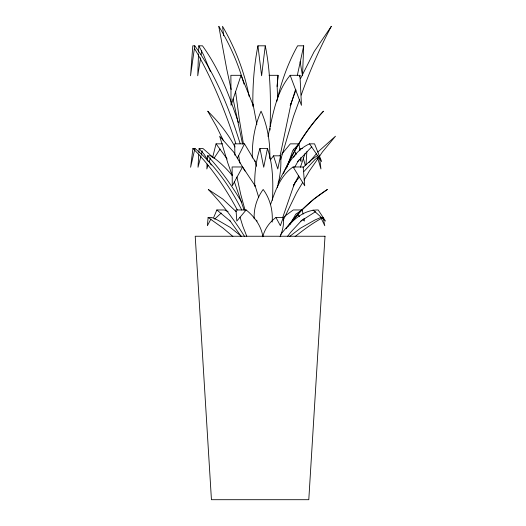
<?xml version="1.0" encoding="UTF-8"?>
<svg xmlns="http://www.w3.org/2000/svg" width="526" height="526" viewBox="0 0 526 526"><rect width="100%" height="100%" fill="white"/><g stroke="black" fill="none" stroke-linecap="round" stroke-linejoin="round"><path stroke-width="0.79" d="M269.812 158.826C270.285 142.566 267.675 126.109 261.067 111.177C254.577 125.872 251.908 142.046 252.329 158.056M272.159 222.09C273.02 210.578 270.147 198.769 263.171 189.465C256.977 197.907 253.657 208.395 254.176 218.875M270.068 130.047L270.108 128.403M270.147 126.766C270.798 99.73 270.739 72.417 265.262 45.815L257.944 45.815C253.959 65.737 252.598 86.1 252.861 106.39M276.781 101.446L277.156 99.894C281.581 81.116 288.176 62.673 297.611 45.815L303.699 45.815L302.522 75.757L300.122 61.752M272.468 200.275C273.224 182.916 273.139 165.098 267.484 148.464L259.956 148.464C255.952 160.634 254.439 173.514 254.729 186.296M198.499 53.797L197.737 75.757L200.636 57.781M198.565 52.199L198.821 45.815L202.484 45.815C214.766 62.988 224.037 82.312 231.19 102.136M207.06 164.092L206.836 168.951L208.04 165.355M306.862 151.633L306 164.927M207.237 160.995L207.573 155.821L211.104 155.821C218.954 161.226 225.97 167.952 232.032 175.276M269.088 75.31L278.044 75.31L277.064 86.422M198.762 154.013L198.013 167.248L201.09 155.597M198.867 152.428L199.13 148.464L202.898 148.464L209.512 154.23L211.978 156.998M278.044 75.31L277.176 86.744L277.643 98.881M240.941 235.95L230.125 227.337L217.527 220.006L211.761 217.475L208.132 217.475L207.375 225.713L211.044 218.862M265.262 45.815L261.606 75.757L257.944 45.815M192.937 148.464L190.609 167.248L194.949 148.464L192.937 148.464C210.972 166.334 225.319 187.736 237.338 210.012M194.765 45.815L190.537 75.757L192.805 45.815L194.765 45.815C216.008 75.047 229.494 109.237 240.119 143.545M268.05 136.582L268.293 134.958C273.06 114.398 276.183 92.07 290.161 75.31L299.965 75.31L301.47 105.351L290.161 75.31M201.129 54.592L201.747 50.601M267.484 148.464L263.723 167.248L259.956 148.464M280.575 155.821L277.781 168.951L273.507 155.821L280.575 155.821C281.62 166.578 279.865 177.308 277.294 187.736M291.036 103.602L280.049 155.952M212.603 157.59L216.055 143.848L222.557 143.848M297.328 75.396L303.699 45.815M201.491 154.013L202.293 150.837M280.693 159.687L293.534 116.331L299.623 99.592M241.04 75.31L231.045 105.351L230.881 75.31L241.04 75.31L253.289 105.516L256.866 124.432M290.556 105.516L295.375 90.025M299.478 76.855L299.965 75.31M209.236 161.732L210.4 158.037M275.966 217.475L283.238 217.475L280.365 225.713L275.966 217.475C269.536 222.189 264.696 228.974 262.763 236.759M294.172 184.31L282.764 217.363M287.005 167.288L292.745 150.574L298.886 143.848L299.951 150.383M301.24 95.088C309.512 71.431 319.657 48.471 331.334 26.3L314.16 51.607L300.451 78.749M280.121 236.759C282.6 230.658 284.277 224.076 283.238 217.475M290.188 105.68L296 89.9M270.607 204.39C275.354 190.603 280.437 175.566 293.1 166.966L303.186 166.966L304.738 185.81L293.1 166.966M300.385 167.261L305.06 153.546M213.635 217.6L216.857 209.959L224.378 209.959L228.074 211.583M283.258 220.144L296.579 192.7L302.858 182.174M283.488 173.593C293.107 150.699 306.329 129.199 323.51 111.177C307.579 128.166 295.178 148.148 285.618 169.313M278.011 183.239C285.5 168.235 293.337 151.159 309.525 143.848L314.548 143.848L321.636 161.521L309.525 143.848M234.918 155.216L234.655 143.848L244.518 143.848L237.397 158.083M242.565 166.966L232.282 185.81L232.111 166.966L242.565 166.966L255.169 185.915L258.726 197.349M293.508 185.915L298.715 175.71M294.619 167.288L298.729 160.114M289.892 224.602L295.763 214.181L302.075 209.959L303.173 214.062M304.094 180.07L309.347 171.009L318.513 157.833M293.33 185.678L296.263 180.766M220.098 149.101L213.898 158.464M319.381 156.538L322.32 152.099L335.463 136.221L317.789 152.099M293.508 157.346L296.23 153.546M286.131 228.771C296.973 212.977 311.293 199.762 327.409 189.465L313.91 199.091L301.378 210.551L288.222 226.239M270.476 159.851L273.507 155.821M280.726 234.491C289.964 222.82 302.062 209.644 318.191 209.959L325.489 221.051L313.023 209.959M246.148 209.959L236.838 221.051L235.996 209.959L246.148 209.959C254.623 216.824 261.146 225.766 262.915 236.693M287.564 236.378L290.957 231.979L301.917 220.17M299.333 177.104L294.948 182.693M309.058 162.521L316.356 153.789M281.653 154.263L290.332 143.848L298.886 143.848M299.761 149.594L300.767 148.464L302.332 148.464M303.91 171.548L314.706 159.851L319.381 155.821M297.69 161.62L311.734 146.813M221.249 213.03L214.7 219.079M303.094 167.419L311.359 159.851L317.086 155.821M289.484 236.562L300.53 228.153L314.91 220.006L320.801 217.475L323.168 217.475L324.772 225.713L320.801 217.475M295.132 236.562C303.785 229.711 312.687 223.024 322.458 217.843M284.007 216.751L293.278 209.959L302.075 209.959M300.852 221.111L315.521 211.676M208.132 217.475L223.103 228.153L232.893 236.463M216.857 209.959L230.237 221.111L241.178 236.378M194.949 148.464C214.95 165.059 230.197 186.881 241.743 210.012M302.785 219.572L304.363 221.051L303.982 218.29M297.131 214.062L299.669 216.587M207.573 155.821C220.861 169.813 231.881 185.856 241.842 202.346M229.375 220.17L230.237 221.111M199.13 148.464L204.035 154.23L207.336 159.22M236.22 211.735L222.82 199.091L208.296 189.465C222.071 203.72 234.09 219.598 244.537 236.437M216.055 143.848L227.133 158.983M208.664 161.16L211.327 165.052M299.767 159.457L301.109 161.521L300.773 157.59M194.502 48.517C212.077 78.328 225.062 110.716 235.832 143.545M296.381 154.144L293.337 149.101M244.518 143.848L255.169 161.62L256.51 166.295M256.55 220.17L257.102 221.111M198.821 45.815L203.588 55.013L210.38 71.543M223.478 140.79L216.521 126.516L207.731 111.177C218.494 121.723 228.008 133.597 235.017 146.964M245.024 171.009L233.675 152.099L219.671 136.221L227.857 163.113L232.255 175.513M254.525 184.31L255.169 185.915M246.74 236.167L242.742 225.996L240.02 217.159M231.749 103.629L238.456 122.505M234.274 181.509L244.057 209.907M254.63 160.114L255.169 161.62M317.507 157.3L320.939 168.951L319.657 158.037M303.213 157.971L305.382 165.703M245.155 210.499L240.698 194.225L236.93 177.025M252.664 102.958L253.289 105.516M243.998 84.088C238.344 63.751 229.79 44.309 218.79 26.3L226.745 69.169L231.138 89.532M249.192 96.534C244.406 71.812 235.214 48.03 222.511 26.3L223.701 35.788M233.071 98.895L242.558 144.071M239.987 163.178L238.574 155.315M243.36 143.486L239.225 118.764L235.582 91.577M325.009 236.246L308.788 499.7L211.439 499.7L195.218 236.246L325.009 236.246"/></g></svg>
